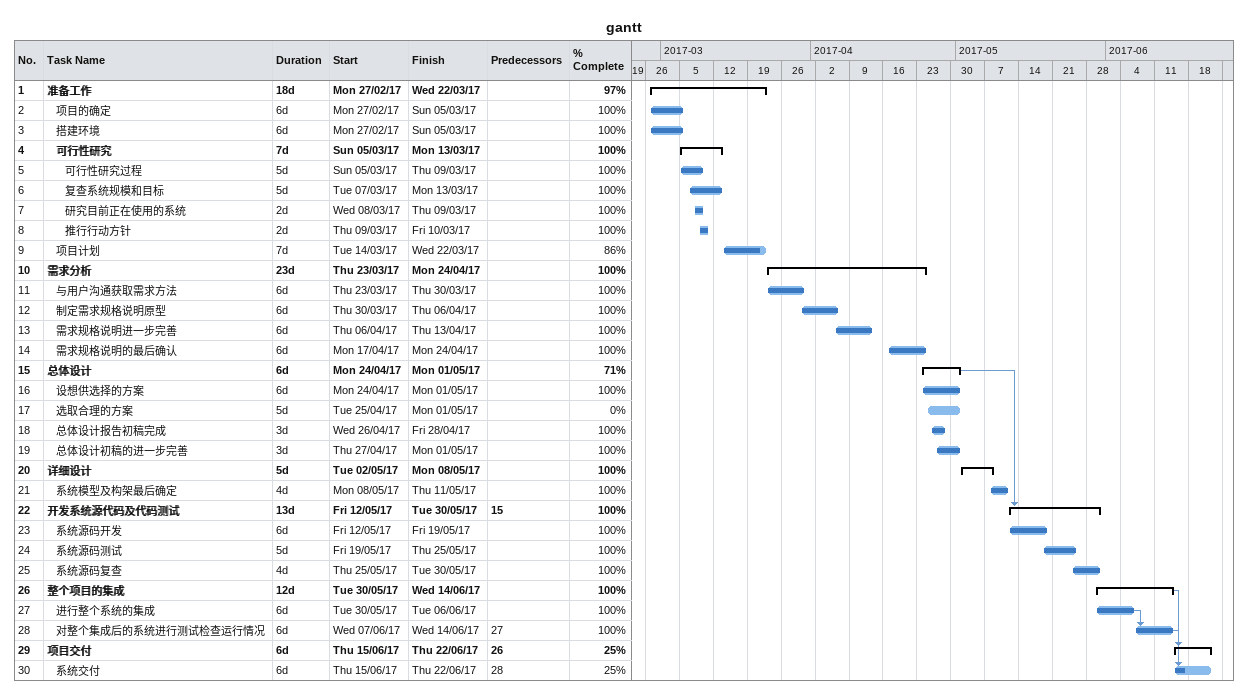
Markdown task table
gantt

| ID | Level | Task | Duration | Start | Finish | Predecessors | % complete |
|---|---|---|---|---|---|---|---|
| 1 | 1 | **准备工作** | 18d | 2017-02-27 | 2017-03-22 |  | 97 |
| 2 | 2 | 项目的确定 | 6d | 2017-02-27 | 2017-03-05 |  | 100 |
| 3 | 2 | 搭建环境 | 6d | 2017-02-27 | 2017-03-05 |  | 100 |
| 4 | 2 | **可行性研究** | 7d | 2017-03-05 | 2017-03-13 |  | 100 |
| 5 | 3 | 可行性研究过程 | 5d | 2017-03-05 | 2017-03-09 |  | 100 |
| 6 | 3 | 复查系统规模和目标 | 5d | 2017-03-07 | 2017-03-13 |  | 100 |
| 7 | 3 | 研究目前正在使用的系统 | 2d | 2017-03-08 | 2017-03-09 |  | 100 |
| 8 | 3 | 推行行动方针 | 2d | 2017-03-09 | 2017-03-10 |  | 100 |
| 9 | 2 | 项目计划 | 7d | 2017-03-14 | 2017-03-22 |  | 86 |
| 10 | 1 | **需求分析** | 23d | 2017-03-23 | 2017-04-24 |  | 100 |
| 11 | 2 | 与用户沟通获取需求方法 | 6d | 2017-03-23 | 2017-03-30 |  | 100 |
| 12 | 2 | 制定需求规格说明原型 | 6d | 2017-03-30 | 2017-04-06 |  | 100 |
| 13 | 2 | 需求规格说明进一步完善 | 6d | 2017-04-06 | 2017-04-13 |  | 100 |
| 14 | 2 | 需求规格说明的最后确认 | 6d | 2017-04-17 | 2017-04-24 |  | 100 |
| 15 | 1 | **总体设计** | 6d | 2017-04-24 | 2017-05-01 |  | 71 |
| 16 | 2 | 设想供选择的方案 | 6d | 2017-04-24 | 2017-05-01 |  | 100 |
| 17 | 2 | 选取合理的方案 | 5d | 2017-04-25 | 2017-05-01 |  | 0 |
| 18 | 2 | 总体设计报告初稿完成 | 3d | 2017-04-26 | 2017-04-28 |  | 100 |
| 19 | 2 | 总体设计初稿的进一步完善 | 3d | 2017-04-27 | 2017-05-01 |  | 100 |
| 20 | 1 | **详细设计** | 5d | 2017-05-02 | 2017-05-08 |  | 100 |
| 21 | 2 | 系统模型及构架最后确定 | 4d | 2017-05-08 | 2017-05-11 |  | 100 |
| 22 | 1 | **开发系统源代码及代码测试** | 13d | 2017-05-12 | 2017-05-30 | 15 | 100 |
| 23 | 2 | 系统源码开发 | 6d | 2017-05-12 | 2017-05-19 |  | 100 |
| 24 | 2 | 系统源码测试 | 5d | 2017-05-19 | 2017-05-25 |  | 100 |
| 25 | 2 | 系统源码复查 | 4d | 2017-05-25 | 2017-05-30 |  | 100 |
| 26 | 1 | **整个项目的集成** | 12d | 2017-05-30 | 2017-06-14 |  | 100 |
| 27 | 2 | 进行整个系统的集成 | 6d | 2017-05-30 | 2017-06-06 |  | 100 |
| 28 | 2 | 对整个集成后的系统进行测试检查运行情况 | 6d | 2017-06-07 | 2017-06-14 | 27 | 100 |
| 29 | 1 | **项目交付** | 6d | 2017-06-15 | 2017-06-22 | 26 | 25 |
| 30 | 2 | 系统交付 | 6d | 2017-06-15 | 2017-06-22 | 28 | 25 |
